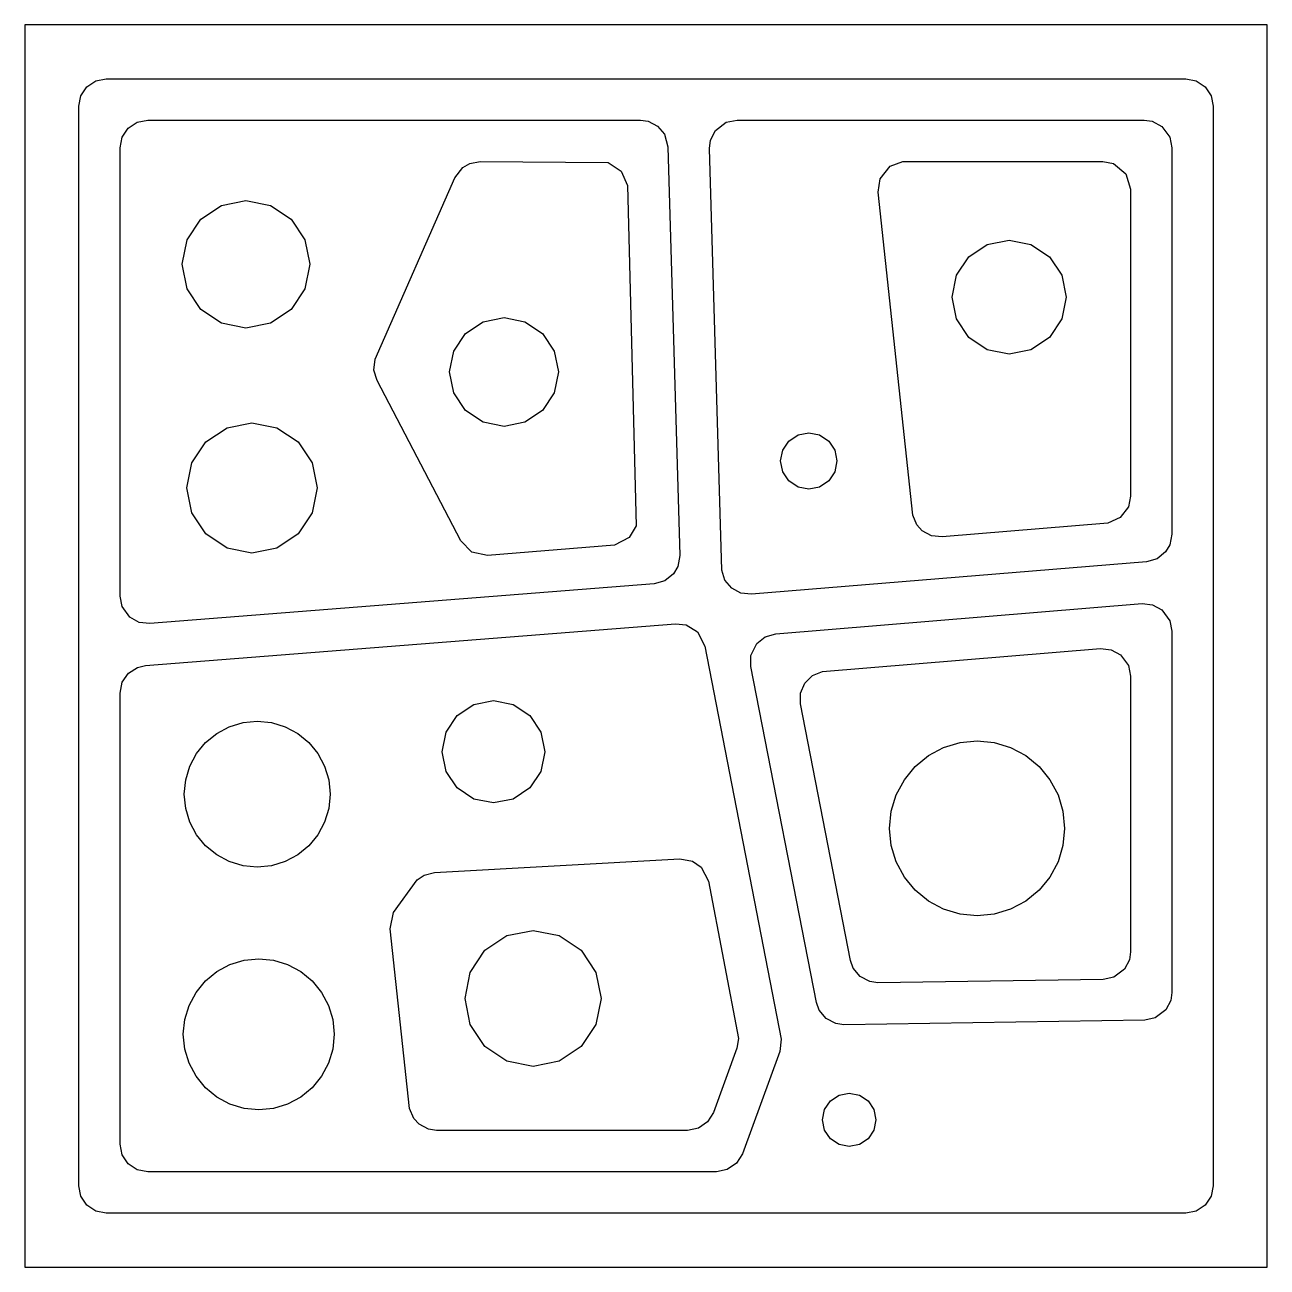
# Model space of a CAD drawing. Header units: millimetres. Extents: x -45 to 45, y -45 to 45.
import ezdxf

# ---------------------------------------------------------------- set-up
doc = ezdxf.new("R2010")
doc.units = ezdxf.units.MM

msp = doc.modelspace()

# ---------------------------------------------------------------- linework, layer by layer
for points in [[(45, 45), (-45, 45), (-45, -45), (45, -45), (45, 45), (45, 45)], [(-41.1, 39.1), (-40.948, 39.865), (-40.514, 40.514), (-39.865, 40.948), (-39.1, 41.1), (39.1, 41.1), (39.865, 40.948), (40.514, 40.514), (40.948, 39.865), (41.1, 39.1), (41.1, -39.1), (40.948, -39.865), (40.514, -40.514), (39.865, -40.948), (39.1, -41.1), (-39.1, -41.1), (-39.865, -40.948), (-40.514, -40.514), (-40.948, -39.865), (-41.1, -39.1), (-41.1, 39.1), (-41.1, 39.1)], [(-38.1, 36.1), (-37.948, 36.865), (-37.514, 37.514), (-36.865, 37.948), (-36.1, 38.1), (-0.406, 38.1), (0.164, 38.017), (0.843, 37.662), (1.339, 37.077), (1.593, 36.157), (2.444, 6.551), (2.305, 5.758), (1.999, 5.235), (1.376, 4.724), (0.602, 4.5), (-35.943, 1.622), (-36.709, 1.711), (-37.385, 2.083), (-37.951, 2.859), (-38.1, 3.616), (-38.1, 36.1), (-38.1, 36.1)], [(7.633, 3.756), (6.878, 3.839), (6.208, 4.197), (5.72, 4.779), (5.485, 5.501), (4.598, 36.043), (4.67, 36.636), (5.031, 37.344), (5.818, 37.942), (6.597, 38.1), (36.1, 38.1), (36.681, 38.014), (37.369, 37.646), (37.948, 36.865), (38.1, 36.1), (38.1, 8.099), (37.944, 7.326), (37.636, 6.819), (37.022, 6.324), (36.264, 6.106), (7.633, 3.756), (7.633, 3.756)], [(-11.484, 6.558), (-12.608, 6.801), (-13.413, 7.624), (-19.486, 19.227), (-19.707, 19.988), (-19.616, 20.775), (-13.845, 33.906), (-13.264, 34.662), (-12.766, 34.953), (-12.015, 35.1), (-2.751, 35.017), (-1.796, 34.394), (-1.337, 33.35), (-0.711, 8.717), (-1.217, 7.851), (-2.278, 7.293), (-11.484, 6.558), (-11.484, 6.558)], [(21.444, 7.9), (20.68, 7.985), (20.005, 8.352), (19.618, 8.781), (19.322, 9.49), (16.818, 32.888), (16.955, 33.855), (17.691, 34.76), (18.61, 35.09), (33.1, 35.1), (33.865, 34.948), (34.763, 34.211), (35.1, 33.1), (35.1, 10.863), (34.944, 10.09), (34.354, 9.305), (33.46, 8.896), (21.444, 7.9), (21.444, 7.9)], [(-24.358, 27.654), (-24.71, 25.885), (-25.711, 24.386), (-27.211, 23.384), (-28.979, 23.033), (-30.747, 23.384), (-32.247, 24.386), (-33.248, 25.885), (-33.6, 27.654), (-33.248, 29.422), (-32.247, 30.921), (-30.747, 31.923), (-28.979, 32.275), (-27.211, 31.923), (-25.711, 30.921), (-24.71, 29.422), (-24.358, 27.654), (-24.358, 27.654)], [(30.438, 25.277), (30.124, 23.697), (29.229, 22.357), (27.889, 21.461), (26.308, 21.147), (24.728, 21.461), (23.388, 22.357), (22.493, 23.697), (22.178, 25.277), (22.493, 26.858), (23.388, 28.197), (24.728, 29.093), (26.308, 29.407), (27.889, 29.093), (29.229, 28.197), (30.124, 26.858), (30.438, 25.277), (30.438, 25.277)], [(-6.341, 19.853), (-6.641, 18.344), (-7.496, 17.065), (-8.775, 16.21), (-10.284, 15.91), (-11.793, 16.21), (-13.072, 17.065), (-13.927, 18.344), (-14.227, 19.853), (-13.927, 21.362), (-13.072, 22.642), (-11.793, 23.496), (-10.284, 23.797), (-8.775, 23.496), (-7.496, 22.642), (-6.641, 21.362), (-6.341, 19.853), (-6.341, 19.853)], [(-23.823, 11.455), (-24.183, 9.648), (-25.206, 8.116), (-26.738, 7.093), (-28.545, 6.733), (-30.352, 7.093), (-31.884, 8.116), (-32.907, 9.648), (-33.267, 11.455), (-32.907, 13.262), (-31.884, 14.794), (-30.352, 15.817), (-28.545, 16.177), (-26.738, 15.817), (-25.206, 14.794), (-24.183, 13.262), (-23.823, 11.455), (-23.823, 11.455)], [(13.835, 13.403), (13.679, 12.622), (13.237, 11.959), (12.574, 11.517), (11.793, 11.361), (11.012, 11.517), (10.349, 11.959), (9.907, 12.622), (9.751, 13.403), (9.907, 14.184), (10.349, 14.847), (11.012, 15.289), (11.793, 15.445), (12.574, 15.289), (13.237, 14.847), (13.679, 14.184), (13.835, 13.403), (13.835, 13.403)], [(14.337, -27.435), (13.748, -27.355), (13.047, -26.988), (12.543, -26.378), (12.344, -25.817), (7.601, -1.485), (7.605, -0.699), (8.032, 0.183), (8.645, 0.674), (9.401, 0.891), (35.936, 3.069), (36.704, 2.982), (37.382, 2.611), (37.951, 1.834), (38.1, 1.076), (38.1, -25.107), (38.016, -25.682), (37.654, -26.365), (36.886, -26.946), (36.13, -27.107), (14.337, -27.435), (14.337, -27.435)], [(-36.1, -38.1), (-36.865, -37.948), (-37.514, -37.514), (-37.948, -36.865), (-38.1, -36.1), (-38.1, -3.406), (-37.944, -2.631), (-37.499, -1.977), (-36.836, -1.546), (-36.257, -1.412), (2.135, 1.612), (2.902, 1.522), (3.721, 1.017), (4.255, 0), (9.8, -28.488), (9.688, -29.378), (6.979, -36.787), (6.554, -37.474), (5.892, -37.937), (5.101, -38.1), (-36.1, -38.1), (-36.1, -38.1)], [(11.187, -4.201), (11.191, -3.415), (11.498, -2.691), (12.06, -2.141), (12.79, -1.851), (32.936, -0.187), (33.704, -0.274), (34.382, -0.646), (34.951, -1.422), (35.1, -2.181), (35.1, -22.152), (35.016, -22.727), (34.654, -23.41), (33.886, -23.991), (33.13, -24.151), (16.802, -24.397), (16.212, -24.317), (15.511, -23.95), (15.008, -23.34), (14.808, -22.78), (11.187, -4.201), (11.187, -4.201)], [(-7.338, -7.663), (-7.62, -9.083), (-8.425, -10.287), (-9.628, -11.091), (-11.048, -11.373), (-12.468, -11.091), (-13.672, -10.287), (-14.477, -9.083), (-14.759, -7.663), (-14.477, -6.243), (-13.672, -5.039), (-12.468, -4.235), (-11.048, -3.952), (-9.628, -4.235), (-8.425, -5.039), (-7.62, -6.243), (-7.338, -7.663), (-7.338, -7.663)], [(-22.877, -10.736), (-22.979, -11.767), (-23.28, -12.758), (-23.768, -13.672), (-24.426, -14.473), (-25.227, -15.131), (-26.14, -15.619), (-27.132, -15.92), (-28.163, -16.022), (-29.195, -15.92), (-30.186, -15.619), (-31.1, -15.131), (-31.901, -14.473), (-32.559, -13.672), (-33.047, -12.758), (-33.348, -11.767), (-33.449, -10.736), (-33.348, -9.704), (-33.047, -8.713), (-32.559, -7.799), (-31.901, -6.998), (-31.1, -6.34), (-30.186, -5.852), (-29.195, -5.551), (-28.163, -5.449), (-27.132, -5.551), (-26.14, -5.852), (-25.227, -6.34), (-24.426, -6.998), (-23.768, -7.799), (-23.28, -8.713), (-22.979, -9.704), (-22.877, -10.736), (-22.877, -10.736)], [(30.33, -13.212), (30.209, -14.449), (29.848, -15.639), (29.262, -16.735), (28.473, -17.696), (27.512, -18.485), (26.416, -19.071), (25.226, -19.432), (23.989, -19.553), (22.752, -19.432), (21.562, -19.071), (20.466, -18.485), (19.505, -17.696), (18.716, -16.735), (18.13, -15.639), (17.769, -14.449), (17.648, -13.212), (17.769, -11.975), (18.13, -10.785), (18.716, -9.689), (19.505, -8.728), (20.466, -7.939), (21.562, -7.353), (22.752, -6.992), (23.989, -6.871), (25.226, -6.992), (26.416, -7.353), (27.512, -7.939), (28.473, -8.728), (29.262, -9.689), (29.848, -10.785), (30.209, -11.975), (30.33, -13.212), (30.33, -13.212)], [(-15.168, -35.1), (-15.745, -35.015), (-16.43, -34.651), (-16.824, -34.221), (-17.126, -33.506), (-18.532, -20.497), (-18.282, -19.296), (-16.568, -16.945), (-16.078, -16.608), (-15.314, -16.409), (2.444, -15.418), (3.375, -15.591), (3.997, -16.028), (4.519, -17.032), (6.706, -28.423), (6.584, -29.132), (4.882, -33.787), (4.457, -34.474), (3.795, -34.937), (3.003, -35.1), (-15.168, -35.1), (-15.168, -35.1)], [(-3.26, -25.528), (-3.635, -27.413), (-4.702, -29.011), (-6.3, -30.078), (-8.185, -30.453), (-10.071, -30.078), (-11.669, -29.011), (-12.736, -27.413), (-13.111, -25.528), (-12.736, -23.642), (-11.669, -22.044), (-10.071, -20.977), (-8.185, -20.602), (-6.3, -20.977), (-4.702, -22.044), (-3.635, -23.642), (-3.26, -25.528), (-3.26, -25.528)], [(-22.584, -28.132), (-22.689, -29.199), (-23.001, -30.224), (-23.506, -31.17), (-24.186, -31.998), (-25.015, -32.678), (-25.96, -33.184), (-26.986, -33.495), (-28.053, -33.6), (-29.119, -33.495), (-30.145, -33.184), (-31.09, -32.678), (-31.919, -31.998), (-32.599, -31.17), (-33.104, -30.224), (-33.416, -29.199), (-33.521, -28.132), (-33.416, -27.065), (-33.104, -26.039), (-32.599, -25.094), (-31.919, -24.265), (-31.09, -23.585), (-30.145, -23.08), (-29.119, -22.769), (-28.053, -22.664), (-26.986, -22.769), (-25.96, -23.08), (-25.015, -23.585), (-24.186, -24.265), (-23.506, -25.094), (-23.001, -26.039), (-22.689, -27.065), (-22.584, -28.132), (-22.584, -28.132)], [(16.66, -34.327), (16.513, -35.067), (16.094, -35.694), (15.467, -36.113), (14.728, -36.26), (13.988, -36.113), (13.361, -35.694), (12.942, -35.067), (12.795, -34.327), (12.942, -33.588), (13.361, -32.961), (13.988, -32.542), (14.728, -32.395), (15.467, -32.542), (16.094, -32.961), (16.513, -33.588), (16.66, -34.327), (16.66, -34.327)]]:
    msp.add_lwpolyline(points)

doc.saveas('drawing.dxf')
